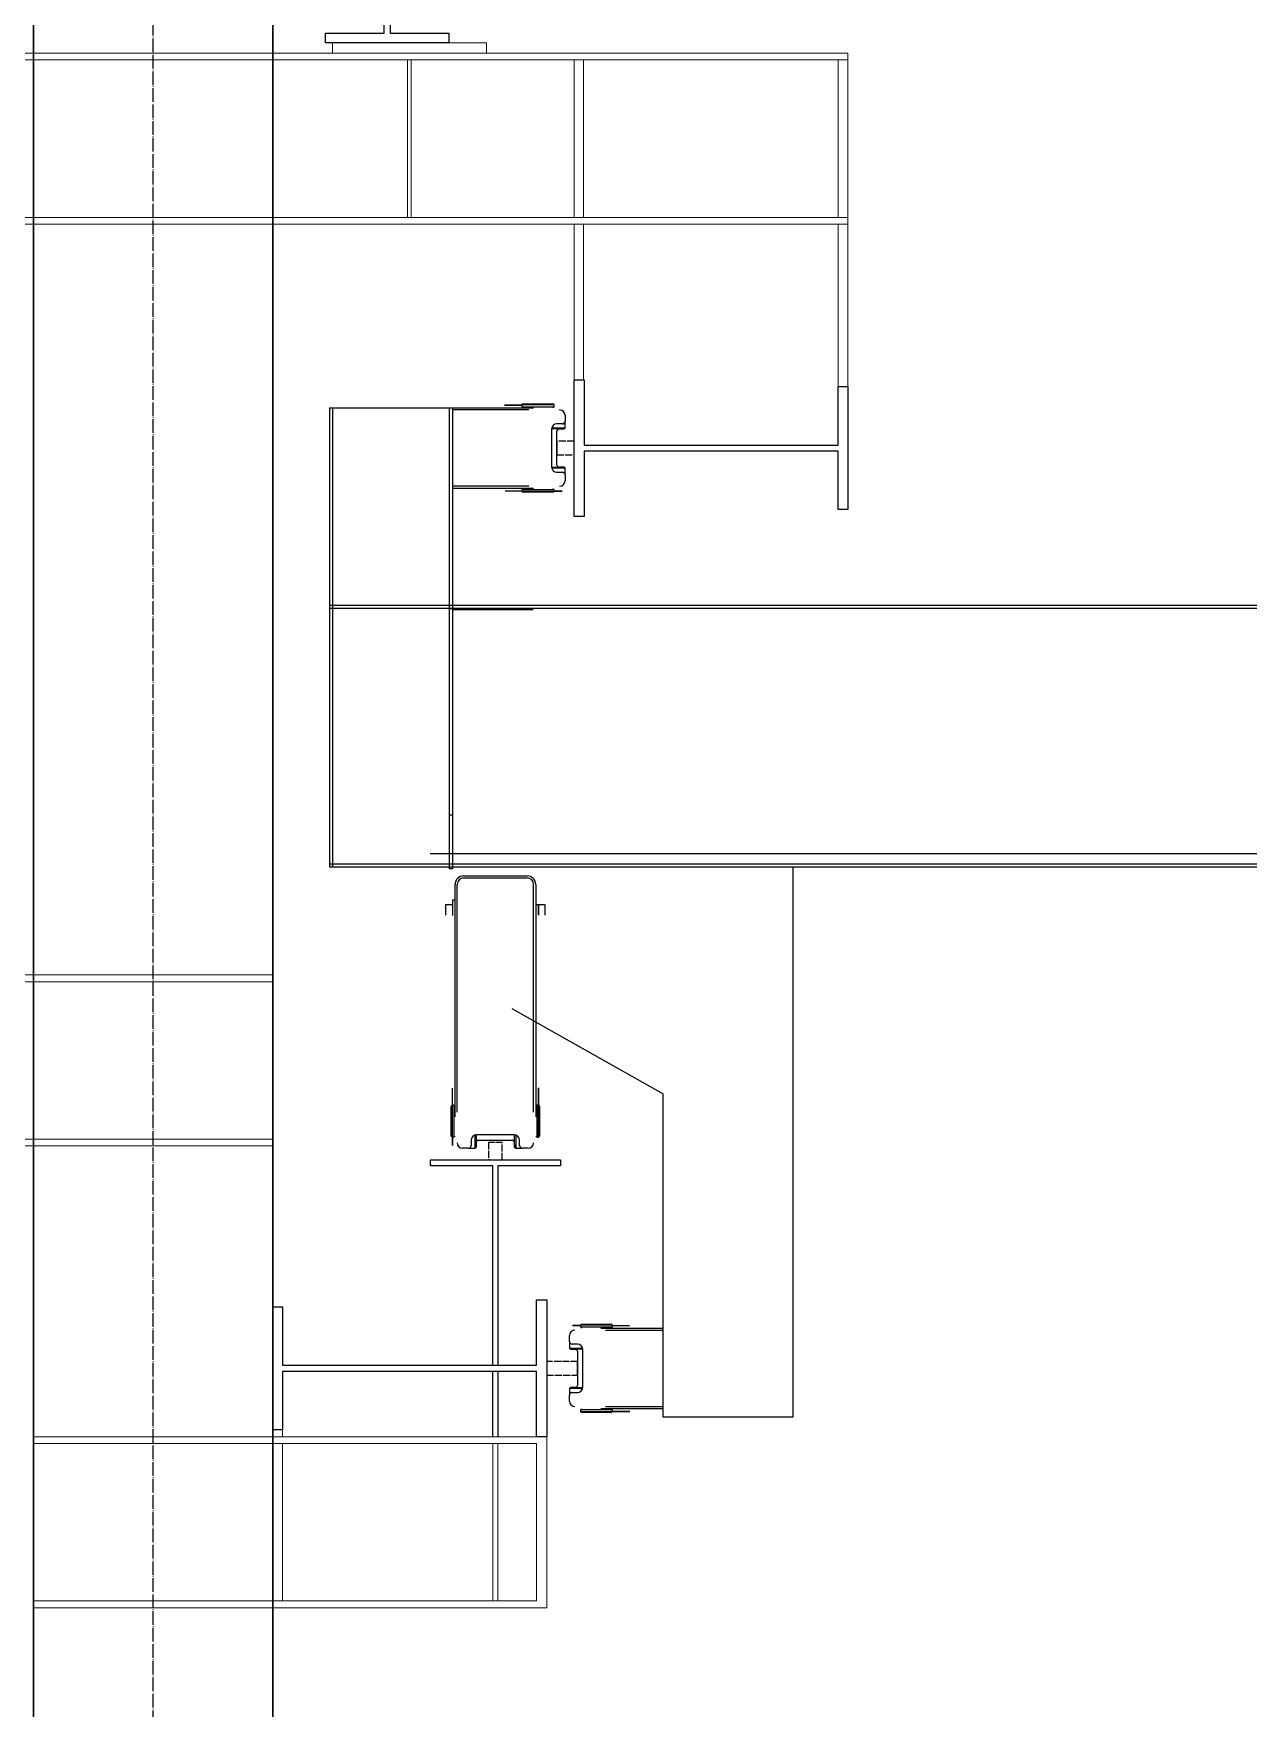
# Model space of a CAD drawing. Extents: x -1899985 to 1774885, y 556286 to 2175695.
# Drawn here: x -1088745 to -1085194, y 573428 to 578325 of the extents above; entities that cross this region are included whole.
import ezdxf

# ---------------------------------------------------------------- set-up
doc = ezdxf.new("R2010")
doc.units = 0
doc.header["$LTSCALE"] = 10
doc.header["$MEASUREMENT"] = 0
doc.linetypes.add('20剖面图$0$DOTE', pattern=[2.42, 2, -0.2, 0.02, -0.2])
doc.linetypes.add('20剖面图$0$HIDDEN', pattern=[0.375, 0.25, -0.125])
for name, color, linetype in [('20剖面图$0$A-AXIS-DOTE', 14, '20剖面图$0$DOTE'), ('20剖面图$0$A-LIN-V', 9, 'Continuous'), ('20剖面图$0$COLUMN', 9, 'Continuous'), ('20剖面图$0$CRANE', 11, '20剖面图$0$HIDDEN'), ('20剖面图$0$FAG16-10.01MA1-被', 7, 'Continuous'), ('20剖面图$0$FAG16-10.02MA1-被', 7, 'Continuous'), ('20剖面图$0$FAG16-10MA1-端梁结构', 7, 'Continuous'), ('20剖面图$0$FAG16-20.02MA1-轴', 7, 'Continuous'), ('20剖面图$0$FHSGH10105-主梁-01', 7, 'Continuous'), ('20剖面图$0$FHSGH10105-主梁-04', 7, 'Continuous'), ('20剖面图$0$FHSGH10105-主梁-06', 7, 'Continuous'), ('20剖面图$0$端盖', 7, 'Continuous'), ('A-LIN-V', 9, 'Continuous')]:
    doc.layers.add(name, color=color, linetype=linetype)
doc.layers.add('20剖面图$0$S-bkl', color=4, linetype='Continuous', lineweight=0)

# ---------------------------------------------------------------- blocks, each defined once
blk = doc.blocks.new('20剖面图$0$w4234')
at = {"color": 2, "ltscale": 0.5}
for points in [[(1593575.2, -82028.5), (1593575.2, -80420.6)], [(1592753, -80833.1), (1593195.2, -81083.1)], [(1593195.2, -82028.5), (1593195.2, -81083.1)]]:
    blk.add_lwpolyline(points, dxfattribs=at)
at = {"layer": '20剖面图$0$A-AXIS-DOTE', "color": 2}
for points in [[(1592885.2, -79175.2), (1592885.2, -79215.2), (1592935.2, -79215.2), (1592935.2, -79175.2)], [(1592725.2, -81225.6), (1592685.2, -81225.6), (1592685.2, -81275.6), (1592725.2, -81275.6)], [(1592945.2, -81905.6), (1592945.2, -81865.6), (1592855.2, -81865.6), (1592855.2, -81905.6)]]:
    blk.add_lwpolyline(points, close=True, dxfattribs=at)
at = {"layer": '20剖面图$0$FAG16-10.01MA1-被', "color": 2, "linetype": 'Continuous'}
for p, q in [((1592908.7, -79135.9), (1592908.7, -79116.6)), ((1592905.6, -79139.3), (1592869.5, -79139.3)), ((1592870, -79135.9), (1592908.7, -79135.9)), ((1592885.2, -79245.5), (1592885.2, -79144.9)), ((1592889.6, -79140.2), (1592905.6, -79139.3)), ((1592905.6, -79139.3), (1592908.7, -79135.9)), ((1592869.5, -79251), (1592905.4, -79251)), ((1592908.7, -79254.3), (1592870, -79254.3)), ((1592905.4, -79251), (1592889.6, -79250.2)), ((1592908.7, -79254.3), (1592905.4, -79251)), ((1592908.7, -79273.8), (1592908.7, -79254.3)), ((1592646, -81242.2), (1592646, -81203.5)), ((1592649.3, -81202.9), (1592649.3, -81238.9)), ((1592649.3, -81238.9), (1592650.2, -81223.1)), ((1592654.9, -81218.6), (1592755.4, -81218.6)), ((1592760.2, -81223.1), (1592761, -81239.1)), ((1592761, -81239.1), (1592761, -81202.9)), ((1592764.5, -81203.5), (1592764.5, -81242.2)), ((1592626.6, -81242.2), (1592646, -81242.2)), ((1592646, -81242.2), (1592649.3, -81238.9)), ((1592761, -81239.1), (1592764.5, -81242.2)), ((1592764.5, -81242.2), (1592783.7, -81242.2)), ((1592921.6, -81807.1), (1592921.6, -81826.5)), ((1592921.6, -81826.5), (1592960.3, -81826.5)), ((1592921.6, -81826.5), (1592924.9, -81829.8)), ((1592960.8, -81829.8), (1592924.9, -81829.8)), ((1592924.9, -81829.8), (1592940.7, -81830.6)), ((1592945.2, -81835.3), (1592945.2, -81935.9)), ((1592924.7, -81941.5), (1592921.6, -81944.9)), ((1592960.3, -81944.9), (1592921.6, -81944.9)), ((1592921.6, -81944.9), (1592921.6, -81964.2)), ((1592940.7, -81940.6), (1592924.7, -81941.5)), ((1592924.7, -81941.5), (1592960.8, -81941.5))]:
    blk.add_line(p, q, dxfattribs=at)
for centre, start, end in [((1592889.9, -79144.9), 93, 180), ((1592889.9, -79245.5), 180, 267), ((1592654.9, -81223.3), 90, 177), ((1592755.4, -81223.3), 3, 90), ((1592940.4, -81835.3), 0, 87), ((1592940.4, -81935.9), 273, 0)]:
    blk.add_arc(centre, 4.71, start, end, dxfattribs=at)
at = {"layer": '20剖面图$0$FAG16-10.02MA1-被', "color": 2, "linetype": 'Continuous'}
for p, q in [((1592785.4, -79065.9), (1592782.3, -79069.1)), ((1592782.3, -79069.1), (1592783.4, -79069.1)), ((1592782.3, -79069.1), (1592782.3, -79074.3)), ((1592783.4, -79074.3), (1592782.3, -79074.3)), ((1592876.6, -79069.1), (1592783.4, -79069.1)), ((1592783.4, -79074.3), (1592876.6, -79074.3)), ((1592784.7, -79074.3), (1592784.7, -79077.3)), ((1592786.4, -79065.9), (1592785.4, -79065.9)), ((1592786.4, -79065.9), (1592873.4, -79065.9)), ((1592876.6, -79069.1), (1592873.4, -79065.9)), ((1592874.2, -79077.3), (1592874.2, -79074.3)), ((1592876.6, -79074.3), (1592876.6, -79069.1)), ((1592783.4, -79316.1), (1592782.3, -79316.1)), ((1592782.3, -79316.1), (1592782.3, -79321.3)), ((1592783.4, -79321.3), (1592782.3, -79321.3)), ((1592782.3, -79321.3), (1592785.4, -79324.4)), ((1592783.4, -79316.1), (1592876.6, -79316.1)), ((1592783.4, -79321.3), (1592876.6, -79321.3)), ((1592784.7, -79313), (1592784.7, -79316.1)), ((1592785.4, -79324.4), (1592786.4, -79324.4)), ((1592873.4, -79324.4), (1592786.4, -79324.4)), ((1592873.4, -79324.4), (1592876.6, -79321.3)), ((1592874.2, -79316.1), (1592874.2, -79313)), ((1592876.6, -79321.3), (1592876.6, -79316.1)), ((1592579, -81115.8), (1592575.9, -81118.9)), ((1592575.9, -81118.9), (1592575.9, -81119.9)), ((1592575.9, -81206.9), (1592575.9, -81119.9)), ((1592579, -81116.8), (1592579, -81115.8)), ((1592584.2, -81115.8), (1592579, -81115.8)), ((1592579, -81116.8), (1592579, -81210.1)), ((1592584.2, -81116.8), (1592584.2, -81115.8)), ((1592584.2, -81116.8), (1592584.2, -81210.1)), ((1592587.3, -81118.1), (1592584.2, -81118.1)), ((1592826.1, -81118.1), (1592823, -81118.1)), ((1592826.1, -81116.8), (1592826.1, -81115.8)), ((1592831.3, -81115.8), (1592826.1, -81115.8)), ((1592826.1, -81116.8), (1592826.1, -81210.1)), ((1592831.3, -81115.8), (1592831.3, -81116.8)), ((1592834.4, -81118.9), (1592831.3, -81115.8)), ((1592831.3, -81210.1), (1592831.3, -81116.8)), ((1592834.4, -81119.9), (1592834.4, -81118.9)), ((1592834.4, -81119.9), (1592834.4, -81206.9)), ((1592575.9, -81206.9), (1592579, -81210.1)), ((1592579, -81210.1), (1592584.2, -81210.1)), ((1592584.2, -81207.7), (1592587.3, -81207.7)), ((1592823, -81207.7), (1592826.1, -81207.7)), ((1592826.1, -81210.1), (1592831.3, -81210.1)), ((1592831.3, -81210.1), (1592834.4, -81206.9)), ((1592956.9, -81756.4), (1592953.7, -81759.5)), ((1593046.9, -81759.5), (1592953.7, -81759.5)), ((1592953.7, -81759.5), (1592953.7, -81764.7)), ((1593046.9, -81764.7), (1592953.7, -81764.7)), ((1592956.1, -81764.7), (1592956.1, -81767.8)), ((1592956.9, -81756.4), (1593043.9, -81756.4)), ((1593044.9, -81756.4), (1593043.9, -81756.4)), ((1593048, -81759.5), (1593044.9, -81756.4)), ((1593045.7, -81767.8), (1593045.7, -81764.7)), ((1593046.9, -81759.5), (1593048, -81759.5)), ((1593046.9, -81764.7), (1593048, -81764.7)), ((1593048, -81764.7), (1593048, -81759.5)), ((1593046.9, -82006.5), (1592953.7, -82006.5)), ((1592953.7, -82006.5), (1592953.7, -82011.7)), ((1592953.7, -82011.7), (1593046.9, -82011.7)), ((1592953.7, -82011.7), (1592956.9, -82014.9)), ((1592956.1, -82003.5), (1592956.1, -82006.5)), ((1593043.9, -82014.9), (1592956.9, -82014.9)), ((1593043.9, -82014.9), (1593044.9, -82014.9)), ((1593044.9, -82014.9), (1593048, -82011.7)), ((1593045.7, -82006.5), (1593045.7, -82003.5)), ((1593046.9, -82006.5), (1593048, -82006.5)), ((1593048, -82011.7), (1593046.9, -82011.7)), ((1593048, -82011.7), (1593048, -82006.5))]:
    blk.add_line(p, q, dxfattribs=at)
at = {"layer": '20剖面图$0$FAG16-10MA1-端梁结构', "color": 2, "linetype": 'Continuous'}
for p, q in [((1592579.4, -79077.3), (1592816.4, -79077.3)), ((1592803, -79083.6), (1592579.4, -79083.6)), ((1592782.3, -79069.5), (1592732, -79069.5)), ((1592900.9, -79124.5), (1592885.2, -79124.5)), ((1592908.7, -79099.3), (1592908.7, -79116.6)), ((1592869.4, -79140.2), (1592869.4, -79250.2)), ((1592885.2, -79265.9), (1592900.9, -79265.9)), ((1592908.7, -79273.8), (1592908.7, -79291)), ((1592803, -79306.8), (1592579.4, -79306.8)), ((1592816.4, -79313), (1592579.4, -79313)), ((1592876.6, -79320.9), (1592900.2, -79320.9)), ((1592612.4, -80445.8), (1592797.9, -80445.8)), ((1592797.9, -80452.1), (1592612.4, -80452.1)), ((1592587.3, -81149.9), (1592587.3, -80470.9)), ((1592593.6, -81136.5), (1592593.6, -80470.9)), ((1592816.7, -81136.5), (1592816.7, -80470.9)), ((1592823, -80470.9), (1592823, -81149.9)), ((1592823, -80529.1), (1592830.9, -80529.1)), ((1592830.9, -80529.1), (1592830.9, -80560.5)), ((1592830.9, -81115.8), (1592830.9, -81065.5)), ((1592579.4, -81210.1), (1592579.4, -81233.6)), ((1592634.4, -81218.6), (1592634.4, -81234.3)), ((1592760.2, -81202.9), (1592650.2, -81202.9)), ((1592775.9, -81234.3), (1592775.9, -81218.6)), ((1592626.6, -81242.2), (1592609.3, -81242.2)), ((1592801, -81242.2), (1592783.7, -81242.2)), ((1592953.7, -81759.9), (1592930.2, -81759.9)), ((1593013.9, -81767.8), (1593195.2, -81767.8)), ((1593027.3, -81774.1), (1593195.2, -81774.1)), ((1592921.6, -81807.1), (1592921.6, -81789.8)), ((1592945.2, -81814.9), (1592929.4, -81814.9)), ((1592960.9, -81940.6), (1592960.9, -81830.6)), ((1592921.6, -81981.5), (1592921.6, -81964.2)), ((1592929.4, -81956.3), (1592945.2, -81956.3)), ((1593195.2, -82003.5), (1593013.9, -82003.5)), ((1593027.3, -81997.2), (1593195.2, -81997.2)), ((1593048, -82011.3), (1593098.3, -82011.3)), ((1593575.2, -82028.5), (1593195.2, -82028.5))]:
    blk.add_line(p, q, dxfattribs=at)
for centre, radius, start, end in [((1592893, -79099.3), 15.7, 0, 90), ((1592885.2, -79140.2), 15.7, 90, 180), ((1592900.9, -79116.6), 7.86, 270, 0), ((1592885.2, -79250.2), 15.7, 180, 270), ((1592900.9, -79273.8), 7.86, 0, 90), ((1592893, -79291), 15.7, 270, 0), ((1592612.4, -80470.9), 25.1, 90, 180), ((1592612.4, -80470.9), 18.9, 90, 180), ((1592797.9, -80470.9), 25.1, 0, 90), ((1592797.9, -80470.9), 18.9, 0, 90), ((1592609.3, -81226.5), 15.7, 180, 270), ((1592626.6, -81234.3), 7.86, 270, 0), ((1592650.2, -81218.6), 15.7, 90, 180), ((1592760.2, -81218.6), 15.7, 0, 90), ((1592783.7, -81234.3), 7.86, 180, 270), ((1592801, -81226.5), 15.7, 270, 0), ((1592937.3, -81789.8), 15.7, 90, 180), ((1592929.4, -81807.1), 7.86, 180, 270), ((1592945.2, -81830.6), 15.7, 0, 90), ((1592929.4, -81964.2), 7.86, 90, 180), ((1592945.2, -81940.6), 15.7, 270, 0), ((1592937.3, -81981.5), 15.7, 180, 270)]:
    blk.add_arc(centre, radius, start, end, dxfattribs=at)
at = {"layer": '20剖面图$0$FAG16-20.02MA1-轴', "color": 2, "linetype": 'Continuous'}
for p, q in [((1592732, -79069.5), (1592782.3, -79069.5)), ((1592900.2, -79320.9), (1592876.6, -79320.9)), ((1592560.6, -80560.5), (1592560.6, -80529.1)), ((1592560.6, -80529.1), (1592579.4, -80529.1)), ((1592830.9, -80560.5), (1592830.9, -80529.1)), ((1592830.9, -80529.1), (1592849.7, -80529.1)), ((1592849.7, -80529.1), (1592849.7, -80560.5)), ((1592830.9, -81065.5), (1592830.9, -81115.8)), ((1592579.4, -81233.6), (1592579.4, -81210.1)), ((1592930.2, -81759.9), (1592953.7, -81759.9)), ((1593098.3, -82011.3), (1593048, -82011.3))]:
    blk.add_line(p, q, dxfattribs=at)
at = {"layer": '20剖面图$0$FHSGH10105-主梁-01', "color": 2, "linetype": 'Continuous'}
for p, q in [((1592220.4, -79077.3), (1592220.4, -80420.6)), ((1592220.4, -79077.3), (1592579.4, -79077.3)), ((1592229.4, -79077.3), (1592229.4, -80420.6)), ((1592570.4, -79077.3), (1592570.4, -80268.6)), ((1592579.4, -79077.3), (1592579.4, -80268.6)), ((1592579.4, -79665.1), (1592570.4, -79665.1)), ((1592579.4, -80268.6), (1592570.4, -80268.6)), ((1592570.4, -80268.6), (1592570.4, -80425.7)), ((1592579.4, -80268.6), (1592579.4, -80425.7)), ((1592579.4, -80425.7), (1592570.4, -80425.7))]:
    blk.add_line(p, q, dxfattribs=at)
at = {"layer": '20剖面图$0$FHSGH10105-主梁-04', "color": 2, "linetype": 'Continuous'}
for p, q in [((1598387.6, -79655.6), (1592220.4, -79655.6)), ((1598387.6, -79664.6), (1592220.4, -79664.6)), ((1592579.4, -79655.6), (1592579.4, -79665.1)), ((1592815.2, -79667.8), (1592579.4, -79667.8))]:
    blk.add_line(p, q, dxfattribs=at)
at = {"layer": '20剖面图$0$FHSGH10105-主梁-06', "color": 2, "linetype": 'Continuous'}
for p, q in [((1598387.6, -80411.6), (1592220.4, -80411.6)), ((1598387.6, -80420.6), (1592220.4, -80420.6))]:
    blk.add_line(p, q, dxfattribs=at)
at = {"layer": '20剖面图$0$端盖', "color": 2, "linetype": 'Continuous'}
for p, q in [((1592782.3, -79320.9), (1592733.5, -79320.9)), ((1592579.4, -80516.5), (1592579.4, -80561.9)), ((1592587.3, -80516.5), (1592579.4, -80516.5)), ((1592579.4, -81115.8), (1592579.4, -81066.9)), ((1593048, -81759.9), (1593096.8, -81759.9))]:
    blk.add_line(p, q, dxfattribs=at)
blk = doc.blocks.new('20剖面图$0$55555555rrrrrr-M')
at = {"layer": '20剖面图$0$CRANE', "linetype": 'ByBlock', "ltscale": 2}
for points in [[(1510459, 580367.5), (1510859, 580367.5), (1510859, 580337.8), (1510668, 580337.8), (1510668, 579595.5), (1510839, 579595.5), (1510839, 579567.5), (1510479, 579567.5), (1510479, 579595.5), (1510650, 579595.5), (1510650, 580337.8), (1510459, 580337.8), (1510459, 580367.5)], [(1511205.4, 578182.9), (1511205.4, 578582.9), (1511235.1, 578582.9), (1511235.1, 578391.9), (1511977.4, 578391.9), (1511977.4, 578562.9), (1512005.4, 578562.9), (1512005.4, 578202.9), (1511977.4, 578202.9), (1511977.4, 578373.9), (1511235.1, 578373.9), (1511235.1, 578182.9), (1511205.4, 578182.9)], [(1510968.4, 575701.5), (1510968.4, 576284.8), (1510785.4, 576284.8), (1510785.4, 576302.5)], [(1510785.4, 576302.5), (1511165.4, 576302.5), (1511165.4, 576284.8), (1510982.4, 576284.8), (1510982.4, 575701.5)], [(1511125.4, 575892.5), (1511125.4, 575492.5), (1511095.7, 575492.5), (1511095.7, 575683.5), (1510353.4, 575683.5), (1510353.4, 575512.5), (1510325.4, 575512.5), (1510325.4, 575872.5), (1510353.4, 575872.5), (1510353.4, 575701.5), (1511095.7, 575701.5), (1511095.7, 575892.5), (1511125.4, 575892.5)], [(1510968.4, 575492.5), (1510968.4, 575683.5)], [(1510982.4, 575683.5), (1510982.4, 575492.5)]]:
    blk.add_lwpolyline(points, dxfattribs=at)
at = {"layer": '20剖面图$0$FHSGH10105-主梁-04', "color": 2, "linetype": 'Continuous'}
blk.add_line((1516727.9, 577922.5), (1510539.7, 577922.5), dxfattribs=at)
at = {"layer": '20剖面图$0$FHSGH10105-主梁-06', "color": 2, "linetype": 'Continuous'}
for p, q in [((1516727.9, 577196.8), (1510784.4, 577196.8)), ((1516727.9, 577157.5), (1510791.1, 577157.5))]:
    blk.add_line(p, q, dxfattribs=at)
at = {"layer": '20剖面图$0$S-bkl'}
for p, q in [((1509625.4, 579537.5), (1512005.4, 579537.5)), ((1509625.4, 579517.5), (1512005.4, 579517.5)), ((1510719, 579057.5), (1510719, 579517.5)), ((1510729, 579057.5), (1510729, 579517.5)), ((1511205.4, 579057.5), (1511205.4, 579517.5)), ((1511233.4, 579057.5), (1511233.4, 579517.5)), ((1511977.4, 579057.5), (1511977.4, 579517.5)), ((1512005.4, 578562.9), (1512005.4, 579537.5)), ((1509625.4, 579057.5), (1512005.4, 579057.5)), ((1509625.4, 579037.5), (1512005.4, 579037.5)), ((1511205.4, 578582.9), (1511205.4, 579037.5)), ((1511233.4, 578582.9), (1511233.4, 579037.5)), ((1511977.4, 578562.9), (1511977.4, 579037.5)), ((1509625.4, 575492.5), (1511125.4, 575492.5)), ((1510353.4, 575512.5), (1510353.4, 575492.5)), ((1511125.4, 575492.5), (1511125.4, 574992.5)), ((1509625.4, 575472.5), (1511095.7, 575472.5)), ((1510353.4, 575472.5), (1510353.4, 575012.5)), ((1510968.4, 575472.5), (1510968.4, 575012.5)), ((1510982.4, 575472.5), (1510982.4, 575012.5)), ((1511095.7, 575472.5), (1511095.7, 575012.5)), ((1509625.4, 575012.5), (1511095.7, 575012.5)), ((1509625.4, 574992.5), (1511125.4, 574992.5))]:
    blk.add_line(p, q, dxfattribs=at)
blk.add_lwpolyline([(1510499, 579537.5), (1510949, 579537.5), (1510949, 579567.5), (1510499, 579567.5)], close=True, dxfattribs=at)
at = {"layer": '20剖面图$0$FHSGH10105-主梁-04'}
blk.add_blockref('20剖面图$0$w4234', (-81729.8, 657578.1), dxfattribs=at)
blk = doc.blocks.new('20剖面图$0$55555')
at = {"layer": '20剖面图$0$COLUMN'}
for points in [[(-350, 700), (-350, -14200), (350, -14200), (350, 700)], [(16850, 700), (16850, -14200), (16150, -14200), (16150, 700)]]:
    blk.add_lwpolyline(points, close=True, dxfattribs=at)
blk = doc.blocks.new('20剖面图$0$G$C20E3758E')
at = {"layer": '20剖面图$0$S-bkl'}
for p, q in [((5257.6, 3153.11), (4367.67, 3153.11)), ((5257.6, 3140.39), (4367.67, 3140.39)), ((5257.6, 2847.69), (4367.67, 2847.69)), ((5257.6, 2834.96), (4367.67, 2834.96)), ((5257.6, 1438.4), (4367.67, 1438.4)), ((5257.6, 1425.67), (4367.67, 1425.67)), ((5257.6, 1132.98), (4367.67, 1132.98)), ((5257.6, 1120.25), (4367.67, 1120.25))]:
    blk.add_line(p, q, dxfattribs=at)
blk = doc.blocks.new('20剖面图')
at = {"layer": '20剖面图$0$A-AXIS-DOTE', "ltscale": 2}
blk.add_line((-1088395, 562443.9), (-1088395, 589505.1), dxfattribs=at)
at = {"layer": '20剖面图$0$A-LIN-V'}
for name, p in [('20剖面图$0$55555', (-1104895, 582457.5)), ('20剖面图$0$55555', (-1088395, 582457.5)), ('20剖面图$0$55555555rrrrrr-M', (-2598370.4, -1270))]:
    blk.add_blockref(name, p, dxfattribs=at)
at = {"layer": '20剖面图$0$A-LIN-V', "xscale": 1.571585729816195, "yscale": 1.571585729816195, "zscale": 1.571585729816195}
blk.add_blockref('20剖面图$0$G$C20E3758E', (-1096307.8, 573312.1), dxfattribs=at)

msp = doc.modelspace()

# ---------------------------------------------------------------- block references
at = {"layer": 'A-LIN-V'}
msp.add_blockref('20剖面图', (0, 0), dxfattribs=at)

doc.saveas('drawing.dxf')
